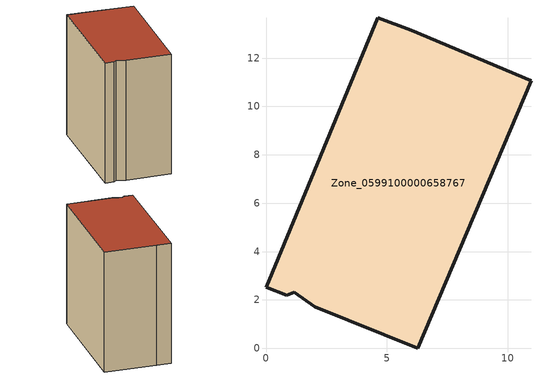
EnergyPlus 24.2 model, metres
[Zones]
Zone_0599100000658767
 floor ground (C_G): 2.02,1.72 1.17,2.31 0.85,2.19 0,2.53 4.62,13.67 6,13.15 10.96,11.06 6.28,0 z0.08
 wall outside (C_F): 6.28,0 10.96,11.06 6,13.15 4.62,13.67 0,2.53 0.85,2.19 1.17,2.31 2.02,1.72 6.28,0 z0.08:12.79
 roof outside (C_R): 1.17,2.31 2.02,1.72 6.28,0 10.96,11.06 6,13.15 4.62,13.67 0,2.53 0.85,2.19 z12.79
[BUILDING]
Pand.0599100000658767: North Axis=0; Terrain=City; Loads Convergence Tolerance Value=0.04; Temperature Convergence Tolerance Value=0.4; Solar Distribution=FullExterior; Maximum Number of Warmup Days=25; Minimum Number of Warmup Days=1
[Site:Location]
Rotterdam.The.Hague.AP_ZH_NLD Design_Conditions: Latitude=51.96; Longitude=4.45; Time Zone=1; Elevation=-4.5
[SITE:GROUNDTEMPERATURE:BUILDINGSURFACE]
18, 18, 18, 18, 18, 18, 18, 18, 18, 18, 18, 18
[MATERIAL] Thermal Absorptance=0.9; Solar Absorptance=0.7; Visible Absorptance=0.7
Name | Roughness | Thickness | Conductivity | Density | Specific Heat
G.TC.1946 | MediumSmooth | 0.15 | 1 | 540 | 1210
F.TC.1946 | Rough | 0.3 | 0.857143 | 1920 | 840
R.TC.1946 | MediumRough | 0.2 | 0.909091 | 1500 | 1000
[CONSTRUCTION]
C_G: G.TC.1946
C_F: F.TC.1946
C_R: R.TC.1946
[ZONE]
Zone_0599100000658767: Type=1; Multiplier=1; Ceiling Height=Autocalculate; Volume=Autocalculate; Floor Area=autocalculate; Part of Total Floor Area=Yes
[ZONEINFILTRATION:DESIGNFLOWRATE]
Infil_Zone_0599100000658767: Zone or ZoneList or Space or SpaceList=Zone_0599100000658767; Schedule=AlwaysOn; Design Flow Rate Calculation Method=Flow/Area; Flow Rate per Floor Area=0.003; Constant Term Coefficient=1; Temperature Term Coefficient=0; Velocity Term Coefficient=0; Velocity Squared Term Coefficient=0
[HVACTEMPLATE:ZONE:IDEALLOADSAIRSYSTEM]
Zone_0599100000658767: Maximum Heating Supply Air Temperature=50; Minimum Cooling Supply Air Temperature=13; Maximum Heating Supply Air Humidity Ratio=0.0156; Minimum Cooling Supply Air Humidity Ratio=0.0077; Heating Limit=NoLimit; Cooling Limit=NoLimit; Dehumidification Control Type=ConstantSensibleHeatRatio; Cooling Sensible Heat Ratio=0.7; Dehumidification Setpoint=60; Humidification Control Type=None; Humidification Setpoint=30; Outdoor Air Method=None; Outdoor Air Flow Rate per Person=0.00944; Outdoor Air Flow Rate per Zone Floor Area=0; Outdoor Air Flow Rate per Zone=0; Demand Controlled Ventilation Type=None; Outdoor Air Economizer Type=NoEconomizer; Heat Recovery Type=None; Sensible Heat Recovery Effectiveness=0.7; Latent Heat Recovery Effectiveness=0.65
[ZONECONTROL:THERMOSTAT]
ThermostatControl_Zone_0599100000658767: Zone or ZoneList=Zone_0599100000658767; Control Type Schedule=DualSetpointControlType; Control 1=Thermostat_Zone_0599100000658767; Temperature Difference Between Cutout And Setpoint=0
[THERMOSTATSETPOINT:DUALSETPOINT]
Thermostat_Zone_0599100000658767: Heating Setpoint Temperature Schedule=HeatingSetpoint_Zone_0599100000658767; Cooling Setpoint Temperature Schedule=CoolingSetpoint_Zone_0599100000658767
[SCHEDULE:COMPACT]
HeatingSetpoint_Zone_0599100000658767: Through: 12/31, For: AllDays, Until: 24:00, 21
CoolingSetpoint_Zone_0599100000658767: Through: 12/31, For: AllDays, Until: 24:00, 24
DualSetpointControlType: Through: 12/31, For: AllDays, Until: 24:00, 4
AlwaysOn: Through: 12/31, For: AllDays, Until: 24:00, 1
